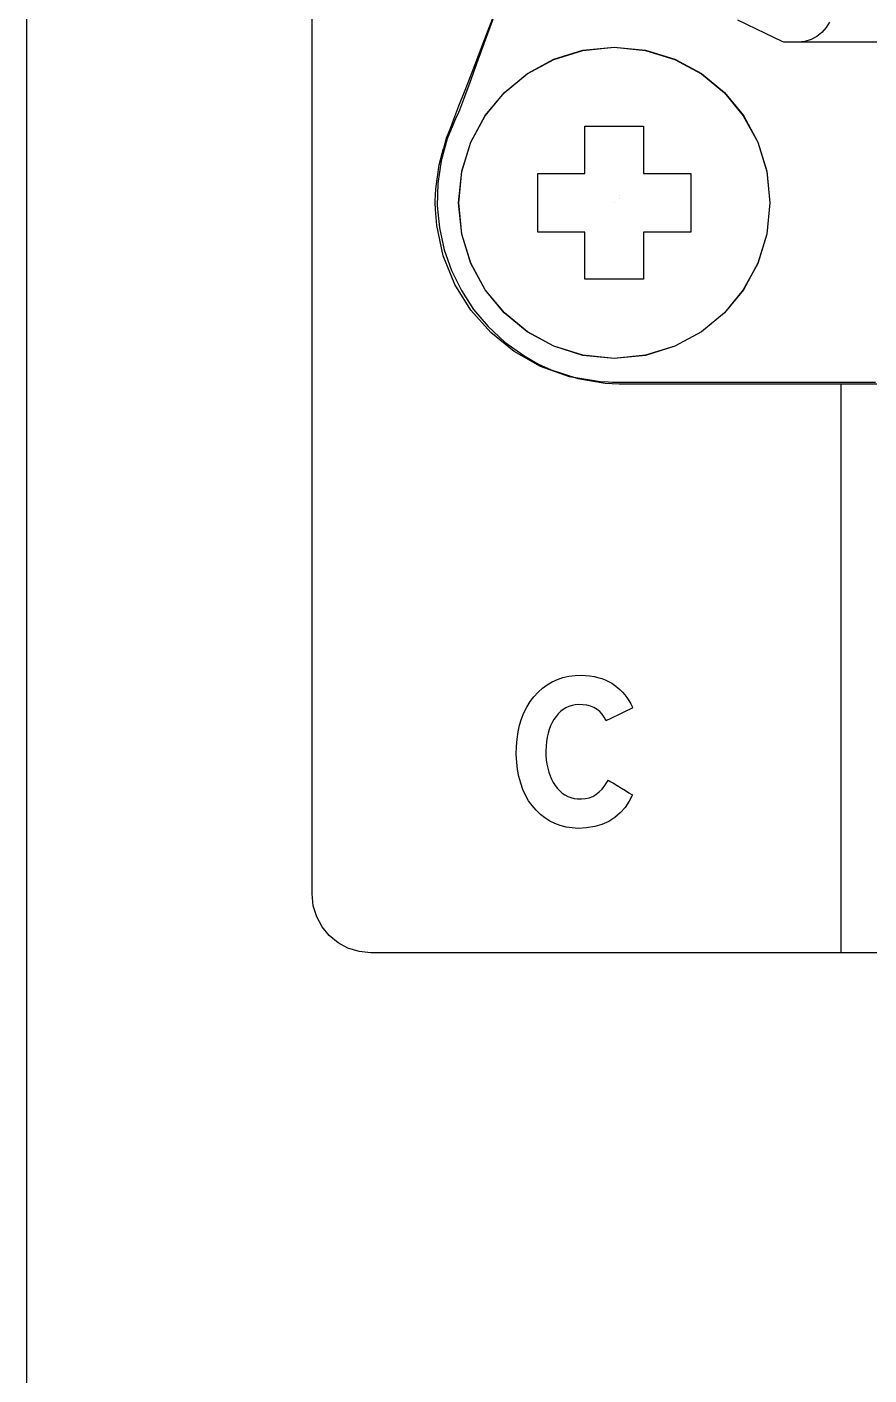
# Model space of a CAD drawing. Extents: x 1 to 47.7, y 0.2 to 35.
# Drawn here: x 25.996 to 26.713, y 8.555 to 9.703 of the extents above; entities that cross this region are included whole.
import ezdxf

# ---------------------------------------------------------------- set-up
doc = ezdxf.new("R2010")
doc.units = 0
doc.header["$MEASUREMENT"] = 0
for name, color, linetype in [('7_1__EMPTY_IO_BOARD_POSITI', 7, 'CONTINUOUS'), ('7_2___8__INDEPENDENT_INPUT', 7, 'CONTINUOUS'), ('7_3___8__OPTOISO_INDEPENDE', 7, 'CONTINUOUS'), ('7_4___24__OPTOISO_INDEPEND', 7, 'CONTINUOUS'), ('7_5___8__INDEPENDENT_INPUT', 7, 'CONTINUOUS'), ('7_6____8__INDEPENDENT_INPU', 7, 'CONTINUOUS'), ('7_7____8__OPTOISO_INDEPEND', 7, 'CONTINUOUS'), ('7_8____8__OPTOISO_INDEPEND', 7, 'CONTINUOUS'), ('8_0_____DWG', 7, 'CONTINUOUS')]:
    doc.layers.add(name, color=color, linetype=linetype)

msp = doc.modelspace()

# ---------------------------------------------------------------- linework, layer by layer
at = {"layer": '7_1__EMPTY_IO_BOARD_POSITI'}
for points in [[(26.7184, 9.4002), (26.7124, 9.4002), (26.7033, 9.4002), (26.6915, 9.4002), (26.6775, 9.4002), (26.6447, 9.4002), (26.6084, 9.4002), (26.5721, 9.4002), (26.5393, 9.4002), (26.5253, 9.4002), (26.5136, 9.4002), (26.5045, 9.4002), (26.4984, 9.4002), (26.496, 9.4002), (26.4944, 9.4002), (26.491, 9.4003), (26.4842, 9.4007), (26.4579, 9.4051), (26.4332, 9.4138), (26.4107, 9.4265), (26.3908, 9.4426), (26.3738, 9.4618), (26.3601, 9.4837), (26.3503, 9.5079), (26.3447, 9.5338), (26.3436, 9.5473), (26.3434, 9.5534), (26.3435, 9.5547), (26.3439, 9.5651), (26.3469, 9.5853), (26.3493, 9.5951), (26.3505, 9.5992), (26.3507, 9.5996), (26.3521, 9.6047), (26.3532, 9.6084), (26.354, 9.6103), (26.3561, 9.6158), (26.3594, 9.6243), (26.3637, 9.6356), (26.3689, 9.649), (26.3748, 9.6643), (26.3881, 9.6985), (26.4155, 9.7694)], [(26.4709, 9.578), (26.4709, 9.6183), (26.5209, 9.6183), (26.5209, 9.578), (26.561, 9.578), (26.561, 9.5281), (26.5209, 9.5281), (26.5209, 9.4881), (26.4709, 9.4881), (26.4709, 9.5281), (26.4308, 9.5281), (26.4308, 9.578), (26.4709, 9.578)]]:
    msp.add_lwpolyline(points, dxfattribs=at)
msp.add_lwpolyline([(26.6284, 9.5532), (26.6257, 9.5265), (26.618, 9.5016), (26.6058, 9.4791), (26.5896, 9.4595), (26.57, 9.4434), (26.5475, 9.4311), (26.5226, 9.4234), (26.4959, 9.4207), (26.4692, 9.4234), (26.4444, 9.4311), (26.4219, 9.4434), (26.4023, 9.4595), (26.3861, 9.4791), (26.3739, 9.5016), (26.3661, 9.5265), (26.3635, 9.5532), (26.3661, 9.5799), (26.3739, 9.6048), (26.3861, 9.6273), (26.4023, 9.6469), (26.4219, 9.6631), (26.4444, 9.6753), (26.4692, 9.683), (26.4959, 9.6857), (26.5226, 9.683), (26.5475, 9.6753), (26.57, 9.6631), (26.5896, 9.6469), (26.6058, 9.6273), (26.618, 9.6048), (26.6257, 9.5799)], close=True, dxfattribs=at)
at = {"layer": '7_2___8__INDEPENDENT_INPUT'}
for points in [[(26.4059, 9.7457), (26.3879, 9.6968), (26.3797, 9.6746), (26.3728, 9.6556), (26.3674, 9.641), (26.3641, 9.6319), (26.3633, 9.6299), (26.3632, 9.6296), (26.3613, 9.6259), (26.3536, 9.6075), (26.3484, 9.5887), (26.3456, 9.5696), (26.3452, 9.5505), (26.347, 9.5317), (26.3511, 9.5132), (26.3574, 9.4954), (26.3657, 9.4784), (26.3761, 9.4624), (26.3885, 9.4478), (26.4027, 9.4345), (26.4188, 9.423), (26.4275, 9.4179), (26.4301, 9.4166), (26.4315, 9.4159), (26.4423, 9.411), (26.4648, 9.4036), (26.4882, 9.3997), (26.5001, 9.3991), (26.504, 9.3991), (26.5122, 9.3991), (26.5267, 9.3991), (26.5461, 9.3991), (26.5692, 9.3991), (26.5946, 9.3991), (26.6471, 9.3991), (26.6717, 9.3991), (26.6934, 9.3991), (26.711, 9.3991), (26.7232, 9.3991)], [(26.6791, 9.707), (26.6762, 9.7022), (26.6726, 9.698), (26.6683, 9.6946), (26.6634, 9.692), (26.658, 9.6904), (26.6523, 9.6898), (26.6519, 9.6898), (26.6506, 9.6898), (26.6488, 9.6898), (26.6467, 9.6898), (26.6445, 9.6898), (26.6425, 9.6898), (26.641, 9.6898), (26.6401, 9.6898), (26.6381, 9.6907), (26.6246, 9.6972), (26.6012, 9.7086)], [(26.7595, 9.6656), (26.7581, 9.6716), (26.7555, 9.6769), (26.7517, 9.6814), (26.747, 9.685), (26.7416, 9.6876), (26.7354, 9.6893), (26.7288, 9.6898), (26.7246, 9.6898), (26.7136, 9.6898), (26.6987, 9.6898), (26.6824, 9.6898), (26.6675, 9.6898), (26.6566, 9.6898), (26.6523, 9.6898)], [(26.4709, 9.578), (26.4709, 9.6183), (26.5209, 9.6183), (26.5209, 9.578), (26.561, 9.578), (26.561, 9.5281), (26.5209, 9.5281), (26.5209, 9.4881), (26.4709, 9.4881), (26.4709, 9.5281), (26.4308, 9.5281), (26.4308, 9.578), (26.4709, 9.578)]]:
    msp.add_lwpolyline(points, dxfattribs=at)
msp.add_lwpolyline([(26.6284, 9.553), (26.6257, 9.5263), (26.618, 9.5015), (26.6057, 9.479), (26.5896, 9.4594), (26.57, 9.4432), (26.5475, 9.431), (26.5226, 9.4232), (26.4959, 9.4206), (26.4692, 9.4232), (26.4443, 9.431), (26.4218, 9.4432), (26.4022, 9.4594), (26.3861, 9.479), (26.3739, 9.5015), (26.3661, 9.5263), (26.3634, 9.553), (26.3661, 9.5797), (26.3739, 9.6046), (26.3861, 9.6271), (26.4022, 9.6467), (26.4218, 9.6629), (26.4443, 9.6751), (26.4692, 9.6828), (26.4959, 9.6855), (26.5226, 9.6828), (26.5475, 9.6751), (26.57, 9.6629), (26.5896, 9.6467), (26.6057, 9.6271), (26.618, 9.6046), (26.6257, 9.5797)], close=True, dxfattribs=at)
at = {"layer": '7_3___8__OPTOISO_INDEPENDE'}
for points in [[(26.4059, 9.7457), (26.3879, 9.6968), (26.3797, 9.6746), (26.3728, 9.6556), (26.3674, 9.641), (26.3641, 9.6319), (26.3633, 9.6299), (26.3632, 9.6296), (26.3613, 9.6259), (26.3536, 9.6075), (26.3484, 9.5887), (26.3456, 9.5696), (26.3452, 9.5505), (26.347, 9.5317), (26.3511, 9.5132), (26.3574, 9.4954), (26.3657, 9.4784), (26.3761, 9.4624), (26.3885, 9.4478), (26.4027, 9.4345), (26.4188, 9.423), (26.4275, 9.4179), (26.4301, 9.4166), (26.4315, 9.4159), (26.4423, 9.411), (26.4648, 9.4036), (26.4882, 9.3997), (26.5001, 9.3991), (26.504, 9.3991), (26.5122, 9.3991), (26.5267, 9.3991), (26.5461, 9.3991), (26.5692, 9.3991), (26.5946, 9.3991), (26.6471, 9.3991), (26.6717, 9.3991), (26.6934, 9.3991), (26.711, 9.3991), (26.7232, 9.3991)], [(26.6791, 9.707), (26.6762, 9.7022), (26.6726, 9.698), (26.6683, 9.6946), (26.6634, 9.692), (26.658, 9.6904), (26.6523, 9.6898), (26.6519, 9.6898), (26.6506, 9.6898), (26.6488, 9.6898), (26.6467, 9.6898), (26.6445, 9.6898), (26.6425, 9.6898), (26.641, 9.6898), (26.6401, 9.6898), (26.6381, 9.6907), (26.6246, 9.6972), (26.6012, 9.7086)], [(26.7595, 9.6656), (26.7581, 9.6716), (26.7555, 9.6769), (26.7517, 9.6814), (26.747, 9.685), (26.7416, 9.6876), (26.7354, 9.6893), (26.7288, 9.6898), (26.7246, 9.6898), (26.7136, 9.6898), (26.6987, 9.6898), (26.6824, 9.6898), (26.6675, 9.6898), (26.6566, 9.6898), (26.6523, 9.6898)], [(26.4709, 9.578), (26.4709, 9.6183), (26.5209, 9.6183), (26.5209, 9.578), (26.561, 9.578), (26.561, 9.5281), (26.5209, 9.5281), (26.5209, 9.4881), (26.4709, 9.4881), (26.4709, 9.5281), (26.4308, 9.5281), (26.4308, 9.578), (26.4709, 9.578)], [(26.5, 9.559), (26.5, 9.559)]]:
    msp.add_lwpolyline(points, dxfattribs=at)
msp.add_lwpolyline([(26.6284, 9.553), (26.6257, 9.5263), (26.618, 9.5015), (26.6057, 9.479), (26.5896, 9.4594), (26.57, 9.4432), (26.5475, 9.431), (26.5226, 9.4232), (26.4959, 9.4206), (26.4692, 9.4232), (26.4443, 9.431), (26.4218, 9.4432), (26.4022, 9.4594), (26.3861, 9.479), (26.3739, 9.5015), (26.3661, 9.5263), (26.3634, 9.553), (26.3661, 9.5797), (26.3739, 9.6046), (26.3861, 9.6271), (26.4022, 9.6467), (26.4218, 9.6629), (26.4443, 9.6751), (26.4692, 9.6828), (26.4959, 9.6855), (26.5226, 9.6828), (26.5475, 9.6751), (26.57, 9.6629), (26.5896, 9.6467), (26.6057, 9.6271), (26.618, 9.6046), (26.6257, 9.5797)], close=True, dxfattribs=at)
at = {"layer": '7_4___24__OPTOISO_INDEPEND'}
for points in [[(26.4059, 9.7457), (26.3879, 9.6968), (26.3797, 9.6746), (26.3728, 9.6556), (26.3674, 9.641), (26.3641, 9.6319), (26.3633, 9.6299), (26.3632, 9.6296), (26.3613, 9.6259), (26.3536, 9.6075), (26.3484, 9.5887), (26.3456, 9.5696), (26.3452, 9.5505), (26.347, 9.5317), (26.3511, 9.5132), (26.3574, 9.4954), (26.3657, 9.4784), (26.3761, 9.4624), (26.3885, 9.4478), (26.4027, 9.4345), (26.4188, 9.423), (26.4275, 9.4179), (26.4301, 9.4166), (26.4315, 9.4159), (26.4423, 9.411), (26.4648, 9.4036), (26.4882, 9.3997), (26.5001, 9.3991), (26.504, 9.3991), (26.5122, 9.3991), (26.5267, 9.3991), (26.5461, 9.3991), (26.5692, 9.3991), (26.5946, 9.3991), (26.6471, 9.3991), (26.6717, 9.3991), (26.6934, 9.3991), (26.711, 9.3991), (26.7232, 9.3991)], [(26.6791, 9.707), (26.6762, 9.7022), (26.6726, 9.698), (26.6683, 9.6946), (26.6634, 9.692), (26.658, 9.6904), (26.6523, 9.6898), (26.6519, 9.6898), (26.6506, 9.6898), (26.6488, 9.6898), (26.6467, 9.6898), (26.6445, 9.6898), (26.6425, 9.6898), (26.641, 9.6898), (26.6401, 9.6898), (26.6381, 9.6907), (26.6246, 9.6972), (26.6012, 9.7086)], [(26.7595, 9.6656), (26.7581, 9.6716), (26.7555, 9.6769), (26.7517, 9.6814), (26.747, 9.685), (26.7416, 9.6876), (26.7354, 9.6893), (26.7288, 9.6898), (26.7246, 9.6898), (26.7136, 9.6898), (26.6987, 9.6898), (26.6824, 9.6898), (26.6675, 9.6898), (26.6566, 9.6898), (26.6523, 9.6898)], [(26.4709, 9.578), (26.4709, 9.6183), (26.5209, 9.6183), (26.5209, 9.578), (26.561, 9.578), (26.561, 9.5281), (26.5209, 9.5281), (26.5209, 9.4881), (26.4709, 9.4881), (26.4709, 9.5281), (26.4308, 9.5281), (26.4308, 9.578), (26.4709, 9.578)], [(26.5, 9.5569), (26.5, 9.5569)]]:
    msp.add_lwpolyline(points, dxfattribs=at)
msp.add_lwpolyline([(26.6284, 9.553), (26.6257, 9.5263), (26.618, 9.5015), (26.6057, 9.479), (26.5896, 9.4594), (26.57, 9.4432), (26.5475, 9.431), (26.5226, 9.4232), (26.4959, 9.4206), (26.4692, 9.4232), (26.4443, 9.431), (26.4218, 9.4432), (26.4022, 9.4594), (26.3861, 9.479), (26.3739, 9.5015), (26.3661, 9.5263), (26.3634, 9.553), (26.3661, 9.5797), (26.3739, 9.6046), (26.3861, 9.6271), (26.4022, 9.6467), (26.4218, 9.6629), (26.4443, 9.6751), (26.4692, 9.6828), (26.4959, 9.6855), (26.5226, 9.6828), (26.5475, 9.6751), (26.57, 9.6629), (26.5896, 9.6467), (26.6057, 9.6271), (26.618, 9.6046), (26.6257, 9.5797)], close=True, dxfattribs=at)
at = {"layer": '7_5___8__INDEPENDENT_INPUT'}
for points in [[(26.4059, 9.7457), (26.3879, 9.6968), (26.3797, 9.6746), (26.3728, 9.6556), (26.3674, 9.641), (26.3641, 9.6319), (26.3633, 9.6299), (26.3632, 9.6296), (26.3613, 9.6259), (26.3536, 9.6075), (26.3484, 9.5887), (26.3456, 9.5696), (26.3452, 9.5505), (26.347, 9.5317), (26.3511, 9.5132), (26.3574, 9.4954), (26.3657, 9.4784), (26.3761, 9.4624), (26.3885, 9.4478), (26.4027, 9.4345), (26.4188, 9.423), (26.4275, 9.4179), (26.4301, 9.4166), (26.4315, 9.4159), (26.4423, 9.411), (26.4648, 9.4036), (26.4882, 9.3997), (26.5001, 9.3991), (26.504, 9.3991), (26.5122, 9.3991), (26.5267, 9.3991), (26.5461, 9.3991), (26.5692, 9.3991), (26.5946, 9.3991), (26.6471, 9.3991), (26.6717, 9.3991), (26.6934, 9.3991), (26.711, 9.3991), (26.7232, 9.3991)], [(26.6791, 9.707), (26.6762, 9.7022), (26.6726, 9.698), (26.6683, 9.6946), (26.6634, 9.692), (26.658, 9.6904), (26.6523, 9.6898), (26.6519, 9.6898), (26.6506, 9.6898), (26.6488, 9.6898), (26.6467, 9.6898), (26.6445, 9.6898), (26.6425, 9.6898), (26.641, 9.6898), (26.6401, 9.6898), (26.6381, 9.6907), (26.6246, 9.6972), (26.6012, 9.7086)], [(26.7595, 9.6656), (26.7581, 9.6716), (26.7555, 9.6769), (26.7517, 9.6814), (26.747, 9.685), (26.7416, 9.6876), (26.7354, 9.6893), (26.7288, 9.6898), (26.7246, 9.6898), (26.7136, 9.6898), (26.6987, 9.6898), (26.6824, 9.6898), (26.6675, 9.6898), (26.6566, 9.6898), (26.6523, 9.6898)], [(26.4709, 9.578), (26.4709, 9.6183), (26.5209, 9.6183), (26.5209, 9.578), (26.561, 9.578), (26.561, 9.5281), (26.5209, 9.5281), (26.5209, 9.4881), (26.4709, 9.4881), (26.4709, 9.5281), (26.4308, 9.5281), (26.4308, 9.578), (26.4709, 9.578)], [(26.5, 9.5569), (26.5, 9.5569)]]:
    msp.add_lwpolyline(points, dxfattribs=at)
msp.add_lwpolyline([(26.6284, 9.553), (26.6257, 9.5263), (26.618, 9.5015), (26.6057, 9.479), (26.5896, 9.4594), (26.57, 9.4432), (26.5475, 9.431), (26.5226, 9.4232), (26.4959, 9.4206), (26.4692, 9.4232), (26.4443, 9.431), (26.4218, 9.4432), (26.4022, 9.4594), (26.3861, 9.479), (26.3739, 9.5015), (26.3661, 9.5263), (26.3634, 9.553), (26.3661, 9.5797), (26.3739, 9.6046), (26.3861, 9.6271), (26.4022, 9.6467), (26.4218, 9.6629), (26.4443, 9.6751), (26.4692, 9.6828), (26.4959, 9.6855), (26.5226, 9.6828), (26.5475, 9.6751), (26.57, 9.6629), (26.5896, 9.6467), (26.6057, 9.6271), (26.618, 9.6046), (26.6257, 9.5797)], close=True, dxfattribs=at)
at = {"layer": '7_6____8__INDEPENDENT_INPU'}
for points in [[(26.4059, 9.7457), (26.3879, 9.6968), (26.3797, 9.6746), (26.3728, 9.6556), (26.3674, 9.641), (26.3641, 9.6319), (26.3633, 9.6299), (26.3632, 9.6296), (26.3613, 9.6259), (26.3536, 9.6075), (26.3484, 9.5887), (26.3456, 9.5696), (26.3452, 9.5505), (26.347, 9.5317), (26.3511, 9.5132), (26.3574, 9.4954), (26.3657, 9.4784), (26.3761, 9.4624), (26.3885, 9.4478), (26.4027, 9.4345), (26.4188, 9.423), (26.4275, 9.4179), (26.4301, 9.4166), (26.4315, 9.4159), (26.4423, 9.411), (26.4648, 9.4036), (26.4882, 9.3997), (26.5001, 9.3991), (26.504, 9.3991), (26.5122, 9.3991), (26.5267, 9.3991), (26.5461, 9.3991), (26.5692, 9.3991), (26.5946, 9.3991), (26.6471, 9.3991), (26.6717, 9.3991), (26.6934, 9.3991), (26.711, 9.3991), (26.7232, 9.3991)], [(26.6791, 9.707), (26.6762, 9.7022), (26.6726, 9.698), (26.6683, 9.6946), (26.6634, 9.692), (26.658, 9.6904), (26.6523, 9.6898), (26.6519, 9.6898), (26.6506, 9.6898), (26.6488, 9.6898), (26.6467, 9.6898), (26.6445, 9.6898), (26.6425, 9.6898), (26.641, 9.6898), (26.6401, 9.6898), (26.6381, 9.6907), (26.6246, 9.6972), (26.6012, 9.7086)], [(26.7595, 9.6656), (26.7581, 9.6716), (26.7555, 9.6769), (26.7517, 9.6814), (26.747, 9.685), (26.7416, 9.6876), (26.7354, 9.6893), (26.7288, 9.6898), (26.7246, 9.6898), (26.7136, 9.6898), (26.6987, 9.6898), (26.6824, 9.6898), (26.6675, 9.6898), (26.6566, 9.6898), (26.6523, 9.6898)], [(26.4709, 9.578), (26.4709, 9.6183), (26.5209, 9.6183), (26.5209, 9.578), (26.561, 9.578), (26.561, 9.5281), (26.5209, 9.5281), (26.5209, 9.4881), (26.4709, 9.4881), (26.4709, 9.5281), (26.4308, 9.5281), (26.4308, 9.578), (26.4709, 9.578)], [(26.5, 9.5569), (26.5, 9.5569)]]:
    msp.add_lwpolyline(points, dxfattribs=at)
msp.add_lwpolyline([(26.6284, 9.553), (26.6257, 9.5263), (26.618, 9.5015), (26.6057, 9.479), (26.5896, 9.4594), (26.57, 9.4432), (26.5475, 9.431), (26.5226, 9.4232), (26.4959, 9.4206), (26.4692, 9.4232), (26.4443, 9.431), (26.4218, 9.4432), (26.4022, 9.4594), (26.3861, 9.479), (26.3739, 9.5015), (26.3661, 9.5263), (26.3634, 9.553), (26.3661, 9.5797), (26.3739, 9.6046), (26.3861, 9.6271), (26.4022, 9.6467), (26.4218, 9.6629), (26.4443, 9.6751), (26.4692, 9.6828), (26.4959, 9.6855), (26.5226, 9.6828), (26.5475, 9.6751), (26.57, 9.6629), (26.5896, 9.6467), (26.6057, 9.6271), (26.618, 9.6046), (26.6257, 9.5797)], close=True, dxfattribs=at)
at = {"layer": '7_7____8__OPTOISO_INDEPEND'}
for points in [[(26.4059, 9.7457), (26.3879, 9.6968), (26.3797, 9.6746), (26.3728, 9.6556), (26.3674, 9.641), (26.3641, 9.6319), (26.3633, 9.6299), (26.3632, 9.6296), (26.3613, 9.6259), (26.3536, 9.6075), (26.3484, 9.5887), (26.3456, 9.5696), (26.3452, 9.5505), (26.347, 9.5317), (26.3511, 9.5132), (26.3574, 9.4954), (26.3657, 9.4784), (26.3761, 9.4624), (26.3885, 9.4478), (26.4027, 9.4345), (26.4188, 9.423), (26.4275, 9.4179), (26.4301, 9.4166), (26.4315, 9.4159), (26.4423, 9.411), (26.4648, 9.4036), (26.4882, 9.3997), (26.5001, 9.3991), (26.504, 9.3991), (26.5122, 9.3991), (26.5267, 9.3991), (26.5461, 9.3991), (26.5692, 9.3991), (26.5946, 9.3991), (26.6471, 9.3991), (26.6717, 9.3991), (26.6934, 9.3991), (26.711, 9.3991), (26.7232, 9.3991)], [(26.6791, 9.707), (26.6762, 9.7022), (26.6726, 9.698), (26.6683, 9.6946), (26.6634, 9.692), (26.658, 9.6904), (26.6523, 9.6898), (26.6519, 9.6898), (26.6506, 9.6898), (26.6488, 9.6898), (26.6467, 9.6898), (26.6445, 9.6898), (26.6425, 9.6898), (26.641, 9.6898), (26.6401, 9.6898), (26.6381, 9.6907), (26.6246, 9.6972), (26.6012, 9.7086)], [(26.7595, 9.6656), (26.7581, 9.6716), (26.7555, 9.6769), (26.7517, 9.6814), (26.747, 9.685), (26.7416, 9.6876), (26.7354, 9.6893), (26.7288, 9.6898), (26.7246, 9.6898), (26.7136, 9.6898), (26.6987, 9.6898), (26.6824, 9.6898), (26.6675, 9.6898), (26.6566, 9.6898), (26.6523, 9.6898)], [(26.4709, 9.578), (26.4709, 9.6183), (26.5209, 9.6183), (26.5209, 9.578), (26.561, 9.578), (26.561, 9.5281), (26.5209, 9.5281), (26.5209, 9.4881), (26.4709, 9.4881), (26.4709, 9.5281), (26.4308, 9.5281), (26.4308, 9.578), (26.4709, 9.578)], [(26.5, 9.5569), (26.5, 9.5569)]]:
    msp.add_lwpolyline(points, dxfattribs=at)
msp.add_lwpolyline([(26.6284, 9.553), (26.6257, 9.5263), (26.618, 9.5015), (26.6057, 9.479), (26.5896, 9.4594), (26.57, 9.4432), (26.5475, 9.431), (26.5226, 9.4232), (26.4959, 9.4206), (26.4692, 9.4232), (26.4443, 9.431), (26.4218, 9.4432), (26.4022, 9.4594), (26.3861, 9.479), (26.3739, 9.5015), (26.3661, 9.5263), (26.3634, 9.553), (26.3661, 9.5797), (26.3739, 9.6046), (26.3861, 9.6271), (26.4022, 9.6467), (26.4218, 9.6629), (26.4443, 9.6751), (26.4692, 9.6828), (26.4959, 9.6855), (26.5226, 9.6828), (26.5475, 9.6751), (26.57, 9.6629), (26.5896, 9.6467), (26.6057, 9.6271), (26.618, 9.6046), (26.6257, 9.5797)], close=True, dxfattribs=at)
at = {"layer": '7_8____8__OPTOISO_INDEPEND'}
for points in [[(26.4059, 9.7457), (26.3879, 9.6968), (26.3797, 9.6746), (26.3728, 9.6556), (26.3674, 9.641), (26.3641, 9.6319), (26.3633, 9.6299), (26.3632, 9.6296), (26.3613, 9.6259), (26.3536, 9.6075), (26.3484, 9.5887), (26.3456, 9.5696), (26.3452, 9.5505), (26.347, 9.5317), (26.3511, 9.5132), (26.3574, 9.4954), (26.3657, 9.4784), (26.3761, 9.4624), (26.3885, 9.4478), (26.4027, 9.4345), (26.4188, 9.423), (26.4275, 9.4179), (26.4301, 9.4166), (26.4315, 9.4159), (26.4423, 9.411), (26.4648, 9.4036), (26.4882, 9.3997), (26.5001, 9.3991), (26.504, 9.3991), (26.5122, 9.3991), (26.5267, 9.3991), (26.5461, 9.3991), (26.5692, 9.3991), (26.5946, 9.3991), (26.6471, 9.3991), (26.6717, 9.3991), (26.6934, 9.3991), (26.711, 9.3991), (26.7232, 9.3991)], [(26.6791, 9.707), (26.6762, 9.7022), (26.6726, 9.698), (26.6683, 9.6946), (26.6634, 9.692), (26.658, 9.6904), (26.6523, 9.6898), (26.6519, 9.6898), (26.6506, 9.6898), (26.6488, 9.6898), (26.6467, 9.6898), (26.6445, 9.6898), (26.6425, 9.6898), (26.641, 9.6898), (26.6401, 9.6898), (26.6381, 9.6907), (26.6246, 9.6972), (26.6012, 9.7086)], [(26.7595, 9.6656), (26.7581, 9.6716), (26.7555, 9.6769), (26.7517, 9.6814), (26.747, 9.685), (26.7416, 9.6876), (26.7354, 9.6893), (26.7288, 9.6898), (26.7246, 9.6898), (26.7136, 9.6898), (26.6987, 9.6898), (26.6824, 9.6898), (26.6675, 9.6898), (26.6566, 9.6898), (26.6523, 9.6898)], [(26.4709, 9.578), (26.4709, 9.6183), (26.5209, 9.6183), (26.5209, 9.578), (26.561, 9.578), (26.561, 9.5281), (26.5209, 9.5281), (26.5209, 9.4881), (26.4709, 9.4881), (26.4709, 9.5281), (26.4308, 9.5281), (26.4308, 9.578), (26.4709, 9.578)], [(26.5, 9.5569), (26.5, 9.5569)]]:
    msp.add_lwpolyline(points, dxfattribs=at)
msp.add_lwpolyline([(26.6284, 9.553), (26.6257, 9.5263), (26.618, 9.5015), (26.6057, 9.479), (26.5896, 9.4594), (26.57, 9.4432), (26.5475, 9.431), (26.5226, 9.4232), (26.4959, 9.4206), (26.4692, 9.4232), (26.4443, 9.431), (26.4218, 9.4432), (26.4022, 9.4594), (26.3861, 9.479), (26.3739, 9.5015), (26.3661, 9.5263), (26.3634, 9.553), (26.3661, 9.5797), (26.3739, 9.6046), (26.3861, 9.6271), (26.4022, 9.6467), (26.4218, 9.6629), (26.4443, 9.6751), (26.4692, 9.6828), (26.4959, 9.6855), (26.5226, 9.6828), (26.5475, 9.6751), (26.57, 9.6629), (26.5896, 9.6467), (26.6057, 9.6271), (26.618, 9.6046), (26.6257, 9.5797)], close=True, dxfattribs=at)
at = {"layer": '8_0_____DWG'}
for points in [[(25.9959, 8.4954), (25.9959, 8.5772), (25.9959, 8.6603), (25.9959, 8.7444), (25.9959, 8.8296), (25.9959, 8.9159), (25.9959, 9.0032), (25.9959, 9.0914), (25.9959, 9.1806), (25.9959, 9.2706), (25.9959, 9.3614), (25.9959, 9.4529), (25.9959, 9.5452), (25.9959, 9.6381), (25.9959, 9.7317), (25.9959, 9.9205), (25.9959, 10.1111), (25.9959, 10.3033), (25.9959, 10.4966), (25.9959, 10.8852)], [(26.7343, 8.9148), (26.7005, 8.9148), (26.668, 8.9148), (26.6367, 8.9148), (26.6066, 8.9148), (26.5779, 8.9148), (26.5504, 8.9148), (26.5242, 8.9148), (26.4993, 8.9148), (26.4758, 8.9148), (26.4536, 8.9148), (26.4327, 8.9148), (26.4132, 8.9148), (26.3951, 8.9148), (26.3783, 8.9148), (26.363, 8.9148), (26.349, 8.9148), (26.3365, 8.9148), (26.3254, 8.9148), (26.3157, 8.9148), (26.3075, 8.9148), (26.3008, 8.9148), (26.2955, 8.9148), (26.2917, 8.9148), (26.2895, 8.9148), (26.2887, 8.9148), (26.2786, 8.9158), (26.2692, 8.9187), (26.2607, 8.9233), (26.2533, 8.9294), (26.2472, 8.9368), (26.2426, 8.9453), (26.2397, 8.9547), (26.2387, 8.9648), (26.2387, 8.9651), (26.2387, 8.9659), (26.2387, 8.9693), (26.2387, 8.9749), (26.2387, 8.9825), (26.2387, 8.9922), (26.2387, 9.0038), (26.2387, 9.0173), (26.2387, 9.0327), (26.2387, 9.0497), (26.2387, 9.0684), (26.2387, 9.0887), (26.2387, 9.1106), (26.2387, 9.1339), (26.2387, 9.1585), (26.2387, 9.1845), (26.2387, 9.2116), (26.2387, 9.24), (26.2387, 9.2694), (26.2387, 9.2998), (26.2387, 9.3312), (26.2387, 9.3635), (26.2387, 9.3965), (26.2387, 9.4303), (26.2387, 9.4647), (26.2387, 9.5352), (26.2387, 9.6074), (26.2387, 9.6808), (26.2387, 9.7548)], [(26.4959, 9.5532), (26.4959, 9.5532)], [(26.6887, 9.3991), (26.6887, 8.9148)]]:
    msp.add_lwpolyline(points, dxfattribs=at)
msp.add_lwpolyline([(26.4889, 9.1123), (26.4874, 9.1152), (26.4856, 9.1178), (26.4835, 9.12), (26.4812, 9.1219), (26.4786, 9.1234), (26.4757, 9.1246), (26.4726, 9.1254), (26.4692, 9.1259), (26.4657, 9.126), (26.4627, 9.1257), (26.4599, 9.1252), (26.4572, 9.1243), (26.4547, 9.1232), (26.4523, 9.1218), (26.4502, 9.1201), (26.4481, 9.1182), (26.4463, 9.1159), (26.4445, 9.1134), (26.443, 9.1108), (26.4416, 9.1079), (26.4404, 9.1048), (26.4395, 9.1016), (26.4387, 9.0982), (26.4382, 9.0945), (26.4378, 9.0907), (26.4377, 9.0867), (26.4377, 9.0827), (26.438, 9.079), (26.4385, 9.0753), (26.4392, 9.0719), (26.4401, 9.0686), (26.4412, 9.0655), (26.4425, 9.0625), (26.444, 9.0597), (26.4457, 9.0571), (26.4475, 9.0546), (26.4495, 9.0525), (26.4516, 9.0506), (26.4539, 9.0491), (26.4564, 9.0478), (26.459, 9.0468), (26.4617, 9.0461), (26.4647, 9.0458), (26.4679, 9.0457), (26.4713, 9.046), (26.4745, 9.0467), (26.4775, 9.0479), (26.4803, 9.0495), (26.483, 9.0516), (26.4855, 9.054), (26.4878, 9.057), (26.4899, 9.0603), (26.491, 9.0616), (26.4925, 9.0606), (26.4951, 9.0591), (26.4983, 9.0571), (26.5019, 9.0549), (26.5053, 9.0529), (26.5083, 9.051), (26.5104, 9.0497), (26.5113, 9.0492), (26.5087, 9.0439), (26.5051, 9.0385), (26.501, 9.0338), (26.4964, 9.0298), (26.4912, 9.0265), (26.4854, 9.024), (26.4792, 9.0221), (26.4723, 9.021), (26.4652, 9.0206), (26.4599, 9.021), (26.4548, 9.0218), (26.4499, 9.023), (26.4453, 9.0247), (26.441, 9.0269), (26.4368, 9.0295), (26.433, 9.0325), (26.4294, 9.036), (26.426, 9.04), (26.423, 9.0442), (26.4204, 9.0489), (26.4181, 9.0538), (26.4162, 9.0591), (26.4147, 9.0647), (26.4136, 9.0707), (26.4129, 9.077), (26.4125, 9.0836), (26.4126, 9.0903), (26.4131, 9.0967), (26.414, 9.1028), (26.4152, 9.1085), (26.4169, 9.114), (26.419, 9.1191), (26.4214, 9.1239), (26.4242, 9.1285), (26.4275, 9.1327), (26.431, 9.1365), (26.4347, 9.1399), (26.4387, 9.1429), (26.443, 9.1454), (26.4475, 9.1474), (26.4522, 9.149), (26.4572, 9.1501), (26.4625, 9.1508), (26.4676, 9.151), (26.4715, 9.1508), (26.4752, 9.1505), (26.4787, 9.1499), (26.482, 9.1491), (26.4852, 9.1482), (26.4882, 9.1471), (26.491, 9.1457), (26.4937, 9.1442), (26.4962, 9.1425), (26.4986, 9.1406), (26.5008, 9.1386), (26.5029, 9.1365), (26.5049, 9.1342), (26.5067, 9.1319), (26.5084, 9.1294), (26.5099, 9.1267), (26.5113, 9.1239), (26.5112, 9.1229), (26.5094, 9.122), (26.5064, 9.1206), (26.5028, 9.1189), (26.4989, 9.117), (26.4951, 9.1153), (26.4919, 9.1137), (26.4897, 9.1127)], close=True, dxfattribs=at)

doc.saveas('drawing.dxf')
